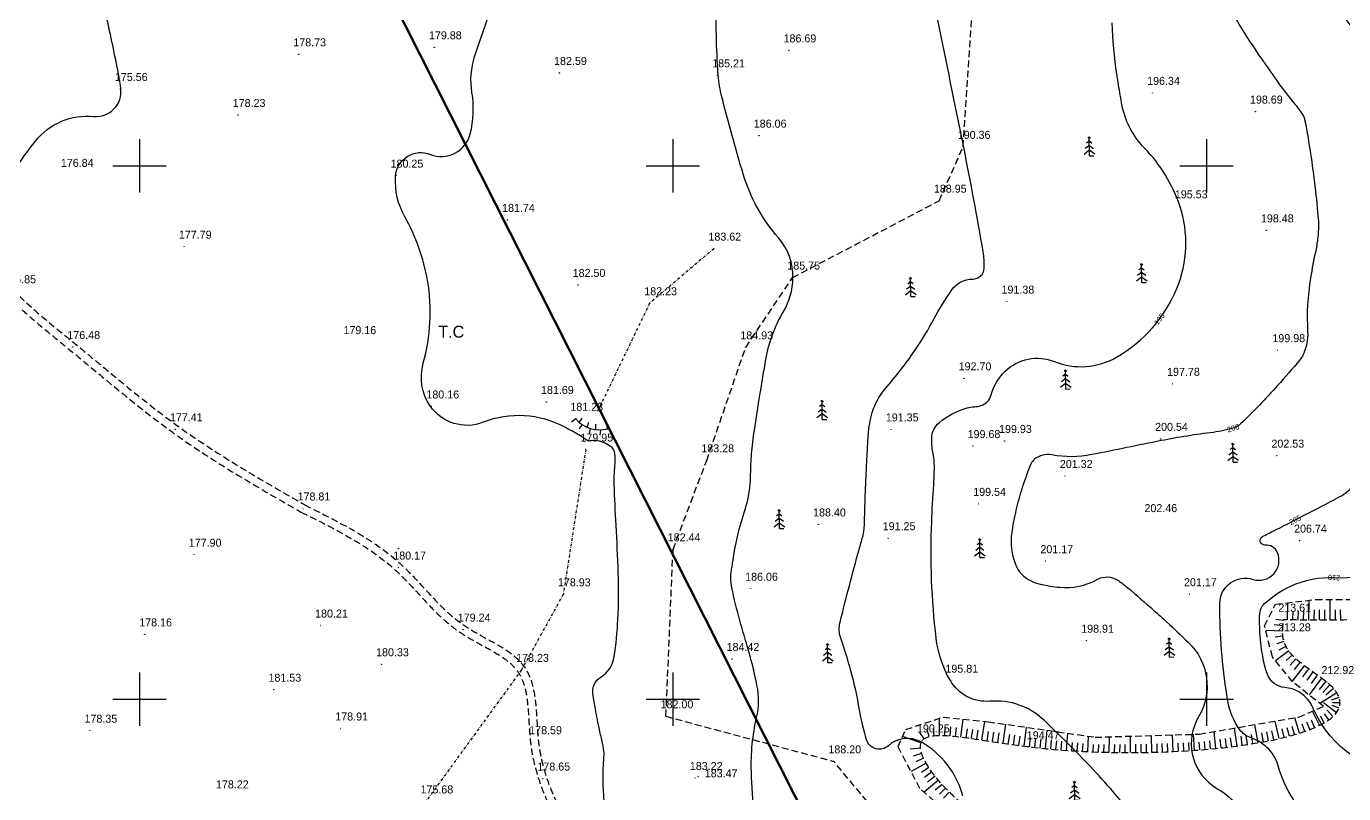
# Model space of a CAD drawing. Extents: x -83928 to -81707, y 15464 to 18601.
# Drawn here: x -83042.4 to -82548.6, y 16564.6 to 16852.4 of the extents above; entities that cross this region are included whole.
import ezdxf
from ezdxf.enums import TextEntityAlignment as Align

# ---------------------------------------------------------------- set-up
doc = ezdxf.new("R2010")
doc.units = 0
doc.header["$MEASUREMENT"] = 0
for name, pattern in [('ACAD_ISO03W100', [30, 12, -18]), ('INTERROMPU', [0.75, 0.5, -0.25]), ('TIRETPTx2', [2, 1, -0.5, 0, -0.5])]:
    doc.linetypes.add(name, pattern=pattern)
doc.layers.add('ACCE', color=4, linetype='INTERROMPU', lineweight=25)
doc.layers.add('Work', color=9, linetype='Continuous', lineweight=50)
for name, color, linetype in [('ALT', 7, 'Continuous'), ('Carroyage 1', 7, 'Continuous'), ('CNiv_1', 1, 'Continuous'), ('CONST', 7, 'Continuous'), ('Cotation CN', 6, 'Continuous'), ('ECOULEMENT', 160, 'ACAD_ISO03W100'), ('LIMITE', 40, 'INTERROMPU'), ('POINTS', 3, 'Continuous'), ('Talus', 5, 'Continuous'), ('USL', 2, 'Continuous')]:
    doc.layers.add(name, color=color, linetype=linetype)

# ---------------------------------------------------------------- blocks, each defined once
blk = doc.blocks.new('CotaCNiv')
at = {"invisible_edges": 15}
blk.add_3dface([(-0.5, -0.5), (0.5, -0.5), (0.5, 0.5), (-0.5, 0.5)], dxfattribs=at)
blk.add_3dface([(-0.5, -0.5), (0.5, -0.5), (0.5, 0.5), (-0.5, 0.5)], dxfattribs=at)
blk.add_attdef('ALTCNIV', text='', height=0.4).set_placement((0, 0), align=Align.MIDDLE)
blk = doc.blocks.new('T10')
at = {"layer": 'USL'}
for p, q in [((0.02, 2.78), (-0.5, 2.4)), ((0.02, 3.53), (-0.26, 3.33)), ((-0.02, 3.53), (0.26, 3.33)), ((-0.02, 2.78), (0.5, 2.4)), ((0, 0), (0, 3.5)), ((-1, 0.34), (-0.02, 1.1)), ((0.02, 1.94), (-0.77, 1.36)), ((-0.02, 1.94), (0.77, 1.36)), ((-0.02, 1.1), (1.01, 0.34)), ((0, 0), (0.83, 0))]:
    blk.add_line(p, q, dxfattribs=at)

msp = doc.modelspace()

# ---------------------------------------------------------------- linework, layer by layer
at = {"linetype": 'ByBlock', "extrusion": (0.000932032, -0.005533, 0.999984)}
for p, q in [((-82836.46, 16705.18, 193.14), (-82838, 16703.9, 193.14)), ((-82833.97, 16702.95, 193.13), (-82835.23, 16701.39, 193.12)), ((-82835.11, 16703.81, 193.14), (-82833.98, 16705.48, 193.14)), ((-82832.2, 16701.99, 193.12), (-82831.55, 16703.89, 193.13)), ((-82831.04, 16701.56, 193.08), (-82831.44, 16699.59, 193.11)), ((-82828.96, 16701.12, 193.11), (-82828.89, 16703.12, 193.13)), ((-82827.21, 16701.05, 193.11), (-82827.37, 16699.04, 193.1)), ((-82824.44, 16701.48, 193.06), (-82824.99, 16703.4, 193.12))]:
    msp.add_line(p, q, dxfattribs=at)
msp.add_arc((-82827.75, 16712.96, 23.51), 11.53, 219.8425, 285.9308, dxfattribs=at)
at = {"linetype": 'ByBlock'}
msp.add_open_spline([(-82842.57, 16834.87, 194.72), (-82842.58, 16834.88, 194.72), (-82842.6, 16834.88, 194.72), (-82842.62, 16834.89, 194.72)], degree=3, dxfattribs=at)
msp.add_open_spline([(-82842.57, 16834.87, 194.72), (-82842.58, 16834.88, 194.72), (-82842.6, 16834.88, 194.72), (-82842.62, 16834.89, 194.72)], degree=3, dxfattribs=at)
at = {"layer": 'ACCE', "linetype": 'INTERROMPU', "ltscale": 5}
for points, knots in [([(-83062.38, 16836.34, 195.43), (-83065.25, 16829.14, 195.35), (-83068.12, 16821.89, 195.28), (-83071.54, 16809.69, 195.14), (-83072.53, 16804.73, 195.08), (-83072.96, 16797.66, 195), (-83072.96, 16795.54, 194.97), (-83072.68, 16791.71, 194.93), (-83072.46, 16790.01, 194.9), (-83071.79, 16786.62, 194.86), (-83071.35, 16784.94, 194.84), (-83069.76, 16779.95, 194.78), (-83068.32, 16776.69, 194.73), (-83063.01, 16766.86, 194.6), (-83058.18, 16760.6, 194.51), (-83051.34, 16753.2, 194.4), (-83049.68, 16751.5, 194.37), (-83046.32, 16748.23, 194.32), (-83044.62, 16746.65, 194.3), (-83039.49, 16742.03, 194.22), (-83036, 16739.12, 194.18), (-83030.36, 16734.49, 194.1), (-83028.2, 16732.74, 194.08), (-83021.75, 16727.46, 193.99), (-83017.46, 16723.87, 193.94), (-83006.93, 16715.14, 193.8), (-83000.67, 16710.01, 193.72), (-82991.37, 16702.9, 193.6), (-82988.47, 16700.76, 193.57), (-82982.59, 16696.59, 193.5), (-82979.61, 16694.57, 193.46), (-82970.6, 16688.63, 193.37), (-82964.48, 16684.86, 193.3), (-82952.06, 16677.47, 193.17), (-82945.76, 16673.85, 193.11), (-82939.47, 16670.24, 193.05)], [0.340268, 0.340268, 0.340268, 0.340268, 22.090575, 22.090575, 37.032625, 37.032625, 43.465616, 43.465616, 48.670202, 48.670202, 53.874789, 53.874789, 64.283962, 64.283962, 86.228506, 86.228506, 93.052523, 93.052523, 99.87654, 99.87654, 113.524575, 113.524575, 121.940084, 121.940084, 138.771101, 138.771101, 162.910485, 162.910485, 173.661716, 173.661716, 184.412946, 184.412946, 205.915408, 205.915408, 227.647852, 227.647852, 227.647852, 227.647852]), ([(-83059.44, 16835.61, 195.41), (-83062.51, 16827.91, 195.33), (-83065.55, 16820.25, 195.25), (-83068.8, 16808.07, 195.11), (-83069.64, 16803.46, 195.06), (-83069.95, 16796.8, 194.98), (-83069.91, 16794.67, 194.95), (-83069.53, 16790.9, 194.91), (-83069.26, 16789.24, 194.89), (-83068.49, 16785.95, 194.84), (-83068, 16784.3, 194.82), (-83066.24, 16779.41, 194.76), (-83064.69, 16776.19, 194.71), (-83059.03, 16766.51, 194.58), (-83053.97, 16760.31, 194.49), (-83043.19, 16749.2, 194.32), (-83037.5, 16744.31, 194.25), (-83029.5, 16737.72, 194.14), (-83027.27, 16735.91, 194.11), (-83022.11, 16731.7, 194.04), (-83019.2, 16729.28, 194.01), (-83013.36, 16724.43, 193.93), (-83010.44, 16721.99, 193.89), (-83001.63, 16714.74, 193.78), (-82995.71, 16709.97, 193.7), (-82986.92, 16703.4, 193.59), (-82984.17, 16701.42, 193.56), (-82978.6, 16697.56, 193.5), (-82975.79, 16695.67, 193.47), (-82967.26, 16690.13, 193.37), (-82961.46, 16686.59, 193.31), (-82949.76, 16679.66, 193.19), (-82943.86, 16676.27, 193.13), (-82937.96, 16672.88, 193.07)], [0, 0, 0, 0, 23.271761, 23.271761, 37.788358, 37.788358, 44.680007, 44.680007, 50.143404, 50.143404, 55.606802, 55.606802, 66.533596, 66.533596, 89.29283, 89.29283, 112.052063, 112.052063, 120.755352, 120.755352, 132.161263, 132.161263, 143.567173, 143.567173, 166.378995, 166.378995, 176.59449, 176.59449, 186.809984, 186.809984, 207.240973, 207.240973, 227.647852, 227.647852, 227.647852, 227.647852]), ([(-82938.05, 16672.88, 193.07), (-82933.14, 16670.44, 193.03), (-82928.22, 16667.99, 192.98), (-82921.04, 16664.06, 192.91), (-82918.68, 16662.71, 192.89), (-82911.78, 16658.47, 192.82), (-82907.39, 16655.38, 192.77), (-82902.29, 16650.93, 192.7), (-82901.26, 16649.98, 192.68), (-82899.25, 16648.03, 192.65), (-82898.28, 16647.03, 192.64), (-82895.39, 16644.01, 192.59), (-82893.52, 16641.94, 192.56), (-82889.43, 16637.52, 192.5), (-82887.2, 16635.16, 192.46), (-82883.69, 16631.91, 192.41), (-82882.52, 16630.9, 192.39), (-82880.3, 16629.13, 192.37), (-82879.26, 16628.36, 192.35), (-82877.2, 16626.96, 192.33), (-82876.18, 16626.32, 192.32), (-82874.08, 16625.08, 192.3), (-82873, 16624.48, 192.29), (-82869.73, 16622.68, 192.26), (-82867.51, 16621.51, 192.23), (-82863.25, 16618.99, 192.19), (-82861.21, 16617.66, 192.17), (-82858.52, 16615.36, 192.13), (-82857.69, 16614.56, 192.12), (-82856.4, 16613.08, 192.1), (-82855.9, 16612.43, 192.09), (-82855, 16611.06, 192.07), (-82854.6, 16610.35, 192.06), (-82853.17, 16607.39, 192.02), (-82852.49, 16604.95, 191.99), (-82851.58, 16599.88, 191.92), (-82851.35, 16597.25, 191.89), (-82850.99, 16591.95, 191.83), (-82850.87, 16589.29, 191.79), (-82850.57, 16585.6, 191.75), (-82850.46, 16584.5, 191.74), (-82850.18, 16582.33, 191.71), (-82850.02, 16581.27, 191.69), (-82849.45, 16578.11, 191.66), (-82848.97, 16576.06, 191.63), (-82847.71, 16571.57, 191.57), (-82846.89, 16569.14, 191.54), (-82845.03, 16564.37, 191.48), (-82843.99, 16562.03, 191.44), (-82840.57, 16555.13, 191.35), (-82837.9, 16550.67, 191.29), (-82827.9, 16536.01, 191.08), (-82819.23, 16526.3, 190.94), (-82809.1, 16515.33, 190.77), (-82807.88, 16514.01, 190.75), (-82806.66, 16512.69, 190.73)], [0, 0, 0, 0, 16.117093, 16.117093, 24.124234, 24.124234, 40.138515, 40.138515, 44.323985, 44.323985, 48.509454, 48.509454, 56.880394, 56.880394, 66.702987, 66.702987, 71.398003, 71.398003, 75.29183, 75.29183, 78.834202, 78.834202, 82.376575, 82.376575, 89.461319, 89.461319, 96.546064, 96.546064, 100.00152, 100.00152, 102.45395, 102.45395, 104.90638, 104.90638, 112.368759, 112.368759, 119.831139, 119.831139, 127.293519, 127.293519, 130.535871, 130.535871, 133.778223, 133.778223, 140.262928, 140.262928, 148.255368, 148.255368, 156.247808, 156.247808, 172.232688, 172.232688, 210.222387, 210.222387, 215.405396, 215.405396, 215.405396, 215.405396]), ([(-82939.39, 16670.2, 193.05), (-82934.45, 16667.74, 193), (-82929.53, 16665.3, 192.96), (-82922.41, 16661.39, 192.89), (-82920.08, 16660.05, 192.86), (-82913.27, 16655.85, 192.79), (-82908.98, 16652.81, 192.74), (-82904.01, 16648.44, 192.67), (-82902.98, 16647.48, 192.66), (-82900.96, 16645.49, 192.63), (-82899.97, 16644.47, 192.61), (-82897.01, 16641.34, 192.57), (-82895.07, 16639.18, 192.53), (-82891.41, 16635.25, 192.47), (-82889.71, 16633.48, 192.45), (-82886.79, 16630.67, 192.4), (-82885.61, 16629.61, 192.39), (-82883.37, 16627.72, 192.36), (-82882.31, 16626.88, 192.35), (-82880.31, 16625.43, 192.32), (-82879.38, 16624.8, 192.31), (-82877.48, 16623.6, 192.29), (-82876.51, 16623.02, 192.28), (-82873.57, 16621.35, 192.25), (-82871.59, 16620.29, 192.23), (-82867.42, 16618, 192.19), (-82865.26, 16616.74, 192.17), (-82861.82, 16614.3, 192.13), (-82860.46, 16613.14, 192.11), (-82858.87, 16611.35, 192.08), (-82858.44, 16610.8, 192.08), (-82857.23, 16609.02, 192.05), (-82856.58, 16607.66, 192.03), (-82855.56, 16604.69, 191.99), (-82855.19, 16603.08, 191.97), (-82854.62, 16599.68, 191.93), (-82854.43, 16597.9, 191.91), (-82854.04, 16592.93, 191.85), (-82853.91, 16589.66, 191.81), (-82853.54, 16585.17, 191.75), (-82853.41, 16583.92, 191.74), (-82853.09, 16581.45, 191.71), (-82852.89, 16580.24, 191.69), (-82852.21, 16576.65, 191.65), (-82851.63, 16574.33, 191.62), (-82850.19, 16569.51, 191.55), (-82849.31, 16567.01, 191.52), (-82847.32, 16562.11, 191.46), (-82846.21, 16559.72, 191.42), (-82842.61, 16552.65, 191.33), (-82839.83, 16548.12, 191.26), (-82829.41, 16533.08, 191.05), (-82820.46, 16523.2, 190.9), (-82810.57, 16512.5, 190.74), (-82809.71, 16511.58, 190.73), (-82808.86, 16510.65, 190.72)], [0, 0, 0, 0, 16.205558, 16.205558, 24.298417, 24.298417, 40.484136, 40.484136, 44.869378, 44.869378, 49.254621, 49.254621, 58.025107, 58.025107, 65.280998, 65.280998, 69.900929, 69.900929, 73.748375, 73.748375, 76.898647, 76.898647, 80.048919, 80.048919, 86.349463, 86.349463, 93.787576, 93.787576, 99.757638, 99.757638, 102.250562, 102.250562, 107.577247, 107.577247, 112.903933, 112.903933, 118.230618, 118.230618, 127.327261, 127.327261, 130.866294, 130.866294, 134.405327, 134.405327, 141.483392, 141.483392, 149.451008, 149.451008, 157.418623, 157.418623, 173.353854, 173.353854, 211.783546, 211.783546, 215.405396, 215.405396, 215.405396, 215.405396])]:
    msp.add_open_spline(points, degree=3, knots=knots, dxfattribs=at)
at = {"layer": 'Carroyage 1'}
for p, q in [((-83000, 16810), (-83000, 16790)), ((-82800, 16810), (-82800, 16790)), ((-82600, 16810), (-82600, 16790)), ((-83010, 16800), (-82990, 16800)), ((-82810, 16800), (-82790, 16800)), ((-82610, 16800), (-82590, 16800)), ((-83000, 16610), (-83000, 16590)), ((-82800, 16610), (-82800, 16590)), ((-82600, 16610), (-82600, 16590)), ((-83010, 16600), (-82990, 16600)), ((-82810, 16600), (-82790, 16600)), ((-82610, 16600), (-82590, 16600))]:
    msp.add_line(p, q, dxfattribs=at)
at = {"layer": 'CNiv_1'}
for points, elevation in [([(-83046.39, 16799.04, -0.025749), (-83039, 16809.33, -0.253491), (-83017.09, 16818.59, 0.481326), (-83007, 16829, 0.017996), (-83008.33, 16837.11, 0.006674), (-83013, 16858.75, 0.01285), (-83015.9, 16870.02, -0.029356), (-83017, 16875, -0.604253), (-83008.74, 16881.19, 0.209606), (-82986, 16880.5, 0.018075), (-82966.8, 16889.05, 0.073289), (-82962.5, 16892, 0.035651), (-82958.76, 16896, 0.024216), (-82954, 16902.5, 0.042377), (-82949.94, 16909.95, 0.020833), (-82943.67, 16926, 0.078625), (-82939.11, 16951.94, 0.154701), (-82943, 16965, 0.037939), (-82949.04, 16972.58, -0.030828), (-82956.6, 16981.8, -0.011546), (-82962.66, 16990.62, -0.037619), (-82964.25, 16993.5, -0.210246), (-82964.32, 16998.57, -0.005736), (-82963.7, 17000)], 175), ([(-82528.26, 16830.3, -0.020358), (-82552.73, 16862, -0.000999), (-82567.3, 16882.65, -0.003877), (-82571, 16888, -0.027495), (-82584.39, 16910.23, -0.010712), (-82614.29, 16969.71, -0.0072), (-82621.05, 16984.48, -0.086784), (-82621.38, 16985.79, -0.028074), (-82621.42, 16988.57, -0.001429), (-82620.89, 17000)], 205), ([(-82824.6, 16553.9, -0.043449), (-82826.2, 16570, -0.026654), (-82825.86, 16578.32, 0.069898), (-82826, 16581.5, 0.009307), (-82826.42, 16583.52, -0.003759), (-82827.5, 16588.5, -0.005914), (-82829.04, 16596.3, -0.00814), (-82830, 16602, -0.300964), (-82827.06, 16608.35, 0.220898), (-82822, 16616, 0.025406), (-82820.63, 16629.87, 0.020075), (-82820.5, 16647.5, 0.00671), (-82821.32, 16665.23, -0.007707), (-82822, 16680.67, -0.031969), (-82821.76, 16687.49, 0.048536), (-82821.75, 16692, 0.221565), (-82823.48, 16694.95, 0.124621), (-82829, 16697, 0.085484), (-82831.04, 16696.87, -0.184964), (-82832, 16697, -0.038011), (-82833.24, 16697.8, 0.026379), (-82835, 16699, 0.01136), (-82835.41, 16699.23, 0.000915), (-82840.5, 16702, 0.220754), (-82871.17, 16703.88, -0.349703), (-82891, 16710, -0.221758), (-82893.61, 16725.99, 0.111635), (-82892, 16757, 0.085617), (-82900.51, 16780.96, -0.142844), (-82904, 16796, -0.512346), (-82890.91, 16804.36, 0.453935), (-82876, 16812, 0.101852), (-82875.34, 16827.6, -0.118737), (-82874.33, 16841, -0.016596), (-82866.05, 16864.07, 0.021035)], 180), ([(-82766.72, 16539.97, -0.043151), (-82770.6, 16573, -0.064329), (-82768.62, 16593.16, 0.108575), (-82768.5, 16605.25, 0.004164), (-82769.92, 16611.78, 0.010841), (-82770.55, 16614.27, 0.006109), (-82772.19, 16620.03, -0.004411), (-82774.5, 16628, -0.01321), (-82777.6, 16640.32, -0.037507), (-82778.25, 16644.75, -0.049748), (-82778.17, 16647.45, -0.013864), (-82776.67, 16657, -0.034716), (-82773.19, 16670.41, 0.052317), (-82771.2, 16679.4, 0.024209), (-82770.87, 16684.42, -0.016044), (-82770.5, 16692, -0.017103), (-82769.47, 16700.87, -0.005648), (-82765.14, 16727.57, -0.090359), (-82758.68, 16745.14, 0.127444), (-82755, 16758, 0.1878), (-82760.4, 16772.99, -0.106547), (-82773.67, 16797, -0.011347), (-82781.67, 16825.96, -0.041879), (-82783, 16834, -0.030743), (-82783.55, 16864.01, 0.025075)], 185), ([(-82691.37, 16563.78, 0.203458), (-82707, 16584, 0.323079), (-82719.22, 16582.6, -0.550583), (-82727.43, 16584.86, -0.03258), (-82730.07, 16596.08, 0.02519), (-82733.27, 16610.64, 0.018012), (-82737.11, 16622.92, -0.077079), (-82737.67, 16625.89, -0.068285), (-82737.35, 16628.93, -0.007384), (-82730.2, 16656.2, -0.004687), (-82728.83, 16660.96, 0.03191), (-82728.67, 16661.67, 0.034808), (-82728.2, 16666.7, -0.007879), (-82727.33, 16689, -0.000235), (-82726.83, 16698.09, -0.001517), (-82726.75, 16699.5, -0.021981), (-82726.54, 16701.49, -0.011041), (-82725.86, 16705.43, -0.032038), (-82725.28, 16707.6, -0.023218), (-82724.17, 16710.5, -0.075928), (-82720.3, 16716.59, 0.03025), (-82709.29, 16730.86, 0.026244), (-82702.08, 16742.76, -0.028974), (-82695.5, 16753.5, -0.247709), (-82687.64, 16757.57, 0.404748), (-82683.33, 16761.67, 0.05208), (-82683.72, 16767.8, 0.008003), (-82691, 16807, 0.000554), (-82700.82, 16855.27, 0.005892)], 190), ([(-82589.01, 16855.18, 0.018315), (-82578.86, 16839.43, 0.000859), (-82576.62, 16836.24, 0.000645), (-82573.64, 16832, 0.021094), (-82566.7, 16823.02, -0.045154), (-82563.67, 16818.67, -0.081889), (-82563.19, 16817.39, -0.009758), (-82561.25, 16806.25, -0.015635), (-82558.19, 16781.29, -0.049019), (-82558.25, 16773.25, -0.026987), (-82559.04, 16768.32, 0.012823), (-82561, 16758, 0.054417), (-82562.08, 16737.78, -0.127638), (-82563.8, 16729.2, -0.059696), (-82565.02, 16727.3, -0.010575), (-82573.33, 16717.67, -0.016202), (-82587.19, 16703.24, -0.117087), (-82589.6, 16701.8, -0.046762), (-82597.41, 16700.11, 0.018788), (-82617, 16697, 0.002114), (-82629.83, 16694.41, -0.002058), (-82643, 16691.75, -0.094013), (-82657.93, 16691.63, 0.215084), (-82664.5, 16690, 0.127775), (-82665.79, 16688.31, 0.024426), (-82669.5, 16678, 0.018758), (-82671.65, 16669.91, 0.020841), (-82673, 16662.5, 0.128099), (-82671.62, 16650.63, 0.187445), (-82666, 16644.5, 0.05888), (-82662.32, 16643.19, 0.030891), (-82655, 16642, 0.154223), (-82641.03, 16644.92, -0.289999), (-82633, 16644.5, -0.020074), (-82629.5, 16641.8, -0.006837), (-82619.67, 16633.33, -0.00581), (-82614.93, 16629.04, -0.003328), (-82606.8, 16621.4, -0.349911), (-82602.96, 16593.42, 0.385508), (-82597.76, 16567.71, 0.027712), (-82595.53, 16566.24, -0.027147), (-82593.25, 16564.75, -0.21654), (-82584.77, 16549.63, 0.179787)], 200), ([(-82622.71, 16550.64, 0.007047), (-82636, 16566.5, 0.014744), (-82644.64, 16575.95, 0.008298), (-82660.75, 16592, 0.215787), (-82681.16, 16599.27, -0.289372), (-82696, 16607, -0.10285), (-82701.32, 16622.95, -0.039336), (-82703, 16666.5, -0.006663), (-82702.26, 16680.39, 0.014015), (-82702, 16687, 0.05377), (-82702.56, 16692.8, -0.060176), (-82703, 16698, -0.210615), (-82700.25, 16703.68, -0.107991), (-82689.71, 16709.29, -0.058117), (-82686.98, 16709.72, 0.066011), (-82684.57, 16710.14, 0.255689), (-82680.68, 16714.2, -0.134634), (-82675.5, 16723, -0.296438), (-82657.03, 16726.65, 0.230698), (-82633.67, 16728.33, 0.163859), (-82611.11, 16754.03, 0.18184), (-82610, 16785, 0.112055), (-82623.22, 16806.71, -0.151317), (-82631.83, 16823.67, -0.001596), (-82633.13, 16831.41, -0.004133), (-82633.6, 16834.4, -0.028923), (-82635.31, 16853.64, 0.046441)], 195), ([(-82567.25, 16562.25, -0.072757), (-82573.23, 16575.37, 0.137494), (-82577.31, 16581.94, 0.101608), (-82583.55, 16585.67, -0.152804), (-82587.47, 16588.59, -0.115745), (-82592, 16599.39, -0.039344), (-82595, 16633.33, -0.002354), (-82595.01, 16634.8, -0.00286), (-82595, 16636, -0.50412), (-82582.57, 16644.98, 0.639742), (-82573.4, 16655, 0.324228), (-82578.08, 16657.85, -0.815522), (-82579, 16661, -0.005522), (-82574.49, 16663.32, 0.003443), (-82567.25, 16667, 0.000869), (-82553.55, 16674.12, 0.00334), (-82550, 16676, 0.107703), (-82544.21, 16680.97, 0.044437)], 205), ([(-82484.99, 16595.62, -0.618435), (-82558.5, 16593.5, -0.01816), (-82560.54, 16597.65, 0.049705), (-82561.38, 16599.12, 0.21952), (-82570.6, 16604.42, -0.291309), (-82577.18, 16609.47, -0.04547), (-82578.93, 16616.12, -0.030658), (-82580, 16626.25, -0.01103), (-82580.09, 16630.22, -0.021628), (-82580, 16632.25, -0.193059), (-82578.03, 16636.15, -0.07121), (-82568.43, 16642.43, -0.122956), (-82552.02, 16645.62, 0.109529), (-82533.57, 16648.71, 0.024202)], 210)]:
    msp.add_lwpolyline(points, format="xyb", dxfattribs=dict(at, elevation=elevation))
at = {"layer": 'ECOULEMENT', "linetype": 'TIRETPTx2', "extrusion": (0.000932032, -0.005533, 0.999984)}
for p, q in [((-82784.69, 16768.98, 193.75), (-82808.75, 16748.51, 193.58)), ((-82784.69, 16768.98, 193.75), (-82808.75, 16748.51, 193.58)), ((-82808.75, 16748.51, 193.58), (-82828.48, 16707.5, 7.36)), ((-82832.68, 16693.64, 192.99), (-82841.11, 16639.36, 192.7)), ((-82841.11, 16639.36, 192.7), (-82856.78, 16611.03, 192.56)), ((-82856.78, 16611.03, 192.56), (-82892.64, 16561.68, 192.32))]:
    msp.add_line(p, q, dxfattribs=at)
at = {"layer": 'LIMITE', "linetype": 'INTERROMPU', "ltscale": 5, "extrusion": (0.000932032, -0.005533, 0.999984)}
for p, q in [((-82691.24, 16807.17, 192.77), (-82687.4, 16864.58, 193.09)), ((-82700.18, 16786.98, 192.67), (-82691.24, 16807.17, 192.77)), ((-82755.14, 16758.15, 192.56), (-82700.18, 16786.98, 192.67)), ((-82772.73, 16731.97, 192.43), (-82755.14, 16758.15, 192.56)), ((-82787.35, 16689.6, 192.21), (-82772.73, 16731.97, 192.43)), ((-82799.97, 16656.24, 192.04), (-82787.35, 16689.6, 192.21)), ((-82802.62, 16593.63, 191.7), (-82799.97, 16656.24, 192.04)), ((-82574.13, 16635.68, 187.53), (-82558.99, 16637.43, 187.53)), ((-82558.99, 16637.43, 187.53), (-82527.55, 16637.43, 187.5)), ((-82578.21, 16627.54, 187.49), (-82574.13, 16635.68, 187.53)), ((-82575.3, 16615.91, 187.42), (-82578.21, 16627.54, 187.49)), ((-82567.73, 16606.61, 187.36), (-82575.3, 16615.91, 187.42)), ((-82556.08, 16597.31, 187.3), (-82567.73, 16606.61, 187.36)), ((-82565.41, 16593.35, 187.29), (-82556.08, 16597.31, 187.3)), ((-82802.62, 16593.63, 191.7), (-82739.73, 16576.74, 188.41)), ((-82712.72, 16588.69, 187.4), (-82698.74, 16593.34, 187.41)), ((-82698.74, 16593.34, 187.41), (-82681.86, 16591.6, 187.39)), ((-82602.67, 16586.95, 187.29), (-82565.41, 16593.35, 187.29)), ((-82715.63, 16582.29, 187.37), (-82712.72, 16588.69, 187.4)), ((-82681.86, 16591.6, 187.39), (-82641.68, 16585.79, 187.32)), ((-82641.68, 16585.79, 187.32), (-82602.67, 16586.95, 187.29)), ((-82707.48, 16566.59, 187.27), (-82715.63, 16582.29, 187.37)), ((-82616.84, 16429.16, 187.48), (-82739.73, 16576.74, 188.41)), ((-82682.44, 16544.5, 187.13), (-82707.48, 16566.59, 187.27))]:
    msp.add_line(p, q, dxfattribs=at)
at = {"layer": 'LIMITE', "linetype": 'INTERROMPU', "ltscale": 5, "extrusion": (0.000932032, -0.005533, 0.999984), "elevation": 22.71}
msp.add_lwpolyline([(-82802.76, 16594.01), (-82800.11, 16656.62), (-82787.5, 16689.98), (-82772.87, 16732.35), (-82755.28, 16758.53), (-82700.33, 16787.37), (-82691.39, 16807.55), (-82687.54, 16864.96)], dxfattribs=at)
at = {"layer": 'LIMITE', "linetype": 'INTERROMPU', "ltscale": 5}
msp.add_open_spline([(-82525.52, 17000, 195.73), (-82523.16, 16991.33, 195.63), (-82510.93, 16967.57, 195.32), (-82522.44, 16900, 193.89), (-82447.39, 16851.72, 199.05), (-82443.13, 16774.38, 192.28), (-82477.17, 16742.59, 192.66), (-82496.45, 16699.79, 191.94), (-82499.09, 16628.25, 191.19), (-82546.86, 16629.31, 191.29), (-82571.05, 16629.84, 191.34)], degree=3, knots=[426.019325, 426.019325, 426.019325, 426.019325, 453.644254, 496.652813, 621.95746, 672.489024, 701.694099, 755.865166, 816.146168, 877.992146, 877.992146, 877.992146, 877.992146], dxfattribs=at)
msp.add_open_spline([(-82525.52, 17000, 195.73), (-82523.16, 16991.33, 195.63), (-82510.93, 16967.57, 195.32), (-82522.44, 16900, 193.89), (-82447.39, 16851.72, 199.05), (-82443.13, 16774.38, 192.28), (-82477.17, 16742.59, 192.66), (-82496.45, 16699.79, 191.94), (-82499.09, 16628.25, 191.19), (-82546.86, 16629.31, 191.29), (-82571.05, 16629.84, 191.34)], degree=3, knots=[426.019325, 426.019325, 426.019325, 426.019325, 453.644254, 496.652813, 621.95746, 672.489024, 701.694099, 755.865166, 816.146168, 877.992146, 877.992146, 877.992146, 877.992146], dxfattribs=at)
msp.add_spline([(-82589.91, 16450.62, 189.03), (-82582.37, 16505.99, 189.33), (-82605.7, 16551.18, 189.6), (-82649.93, 16541.04, 189.59), (-82706.52, 16584.57, 189.88), (-82665.36, 16582.04, 191.13), (-82554.88, 16606.44, 191.07), (-82571.19, 16622.5, 191.32), (-82571.05, 16629.84, 191.34)], degree=3, dxfattribs=at)
at = {"layer": 'POINTS', "extrusion": (0.002059, -0.012217, 0.999923)}
for centre in [(-82889.68, 16843.51, -182.42), (-82940.53, 16840.89, -182.42), (-82756.76, 16842.35, -182.42), (-82842.79, 16833.91, -182.42), (-82783.51, 16833, -182.42), (-83007.42, 16827.89, -182.42), (-82620.46, 16826.43, -182.42), (-82581.92, 16819.42, -182.42), (-82963.25, 16818.15, -182.42), (-82767.93, 16810.4, -182.42), (-82691.47, 16806.2, -182.42), (-83027.68, 16795.69, -182.42), (-82904.07, 16795.39, -182.42), (-82700.41, 16786.01, -182.42), (-82610.07, 16783.89, -182.42), (-82862.27, 16778.81, -182.42), (-82577.8, 16774.87, -182.42), (-82983.44, 16768.76, -182.42), (-82784.92, 16768.02, -182.42), (-82835.82, 16754.42, -182.42), (-82755.36, 16757.17, -182.42), (-82808.97, 16747.54, -182.42), (-82675.05, 16748.16, -182.42), (-83025.25, 16731.11, -182.42), (-82921.73, 16732.95, -182.42), (-82772.95, 16731, -182.42), (-82573.5, 16729.95, -182.42), (-82691.12, 16719.39, -182.42), (-82612.98, 16717.32, -182.42), (-82847.68, 16710.52, -182.42), (-82890.65, 16708.83, -182.42), (-82986.79, 16700.29, -182.42), (-82836.68, 16704.21, -182.42), (-82831.26, 16700.59, -182.42), (-82824.66, 16700.51, -182.42), (-82718.42, 16700.23, -182.42), (-82675.96, 16695.89, -182.42), (-82617.47, 16696.68, -182.42), (-82832.9, 16692.67, -182.42), (-82687.76, 16693.97, -182.42), (-82573.86, 16690.39, -182.42), (-82787.57, 16688.63, -182.42), (-82653.18, 16682.77, -182.42), (-82938.95, 16670.57, -182.42), (-82685.65, 16672.31, -182.42), (-82621.46, 16666.2, -182.42), (-82745.69, 16664.6, -182.42), (-82903.19, 16655.48, -182.42), (-82903.12, 16655.56, -182.42), (-82903.11, 16655.57, -182.42), (-82719.58, 16659.43, -182.42), (-82565.37, 16658.5, -182.42), (-82979.71, 16653.24, -182.42), (-82800.19, 16655.26, -182.42), (-82660.46, 16650.81, -182.42), (-82903.07, 16648.42, -182.42), (-82841.33, 16638.38, -182.42), (-82771.15, 16640.47, -182.42), (-82606.64, 16638.43, -182.42), (-82932.36, 16626.68, -182.42), (-82571.27, 16628.86, -182.42), (-82998.29, 16623.35, -182.42), (-82878.89, 16625.16, -182.42), (-82645.17, 16620.98, -182.42), (-82571.41, 16621.52, -182.42), (-82909.5, 16612.16, -182.42), (-82778.1, 16614.13, -182.42), (-82857, 16610.05, -182.42), (-82949.85, 16602.6, -182.42), (-82949.84, 16602.61, -182.42), (-82696.08, 16606, -182.42), (-82555.1, 16605.46, -182.42), (-82802.84, 16592.65, -182.42), (-83018.8, 16587.25, -182.42), (-82924.8, 16588.07, -182.42), (-82852.11, 16582.94, -182.42), (-82706.74, 16583.58, -182.42), (-82665.58, 16581.06, -182.42), (-82739.94, 16575.74, -182.42), (-82849.04, 16569.3, -182.42), (-82791.88, 16569.49, -182.42), (-82790.75, 16570.02, -182.42)]:
    msp.add_circle(centre, 0.05, dxfattribs=at)
at = {"layer": 'Talus', "linetype": 'ByBlock', "extrusion": (0.000932032, -0.005533, 0.999984)}
for p, q in [((-82561.59, 16629.66, 191.33), (-82561.49, 16637.14, 187.53)), ((-82553.59, 16629.64, 191.31), (-82553.67, 16637.43, 187.52)), ((-82569.59, 16629.81, 191.34), (-82569.45, 16636.22, 187.53)), ((-82567.59, 16629.77, 191.34), (-82567.52, 16633.11, 189.43)), ((-82565.59, 16629.73, 191.33), (-82565.52, 16633.21, 189.43)), ((-82563.59, 16629.69, 191.33), (-82563.53, 16633.3, 189.43)), ((-82559.59, 16629.64, 191.32), (-82559.56, 16633.5, 189.42)), ((-82557.59, 16629.63, 191.32), (-82557.58, 16633.53, 189.42)), ((-82555.59, 16629.63, 191.31), (-82555.6, 16633.53, 189.42)), ((-82551.59, 16629.67, 191.31), (-82551.66, 16633.55, 189.41)), ((-82549.59, 16629.71, 191.3), (-82549.7, 16633.57, 189.41)), ((-82571.31, 16627.61, 191.34), (-82574.58, 16627.94, 189.42)), ((-82571.08, 16629.59, 191.34), (-82573.94, 16629.97, 189.42)), ((-82571.44, 16625.61, 191.33), (-82577.77, 16625.79, 187.48)), ((-82571.37, 16623.62, 191.32), (-82574.22, 16623.31, 189.39)), ((-82569.13, 16618.13, 191.28), (-82574.14, 16614.49, 187.41)), ((-82570.96, 16621.66, 191.31), (-82573.64, 16620.83, 189.38)), ((-82570.19, 16619.82, 191.29), (-82572.88, 16618.41, 189.36)), ((-82567.86, 16616.58, 191.25), (-82570.16, 16614.5, 189.33)), ((-82566.45, 16615.16, 191.23), (-82568.66, 16612.81, 189.31)), ((-82563.38, 16612.6, 191.19), (-82567.85, 16606.76, 187.37)), ((-82564.95, 16613.84, 191.21), (-82567.14, 16611.21, 189.29)), ((-82561.77, 16611.41, 191.16), (-82563.96, 16608.38, 189.26)), ((-82560.14, 16610.26, 191.14), (-82562.32, 16607.15, 189.24)), ((-82556.87, 16607.96, 191.1), (-82561.48, 16601.62, 187.33)), ((-82558.5, 16609.11, 191.12), (-82560.72, 16605.95, 189.23)), ((-82555.27, 16606.75, 191.08), (-82557.72, 16603.66, 189.2)), ((-82551.14, 16602.44, 191.03), (-82557.25, 16598.58, 190.34)), ((-82553.75, 16605.46, 191.06), (-82556.41, 16602.58, 189.19)), ((-82552.35, 16604.03, 191.04), (-82555.25, 16601.5, 189.18)), ((-82551.27, 16594.99, 191.04), (-82556.16, 16598.64, 190.41)), ((-82550.27, 16600.65, 191.02), (-82553.21, 16599.65, 190.72)), ((-82550.3, 16596.73, 191.02), (-82552.91, 16597.72, 190.74)), ((-82549.93, 16598.69, 191.02), (-82552.72, 16598.7, 190.74)), ((-82700.05, 16586.45, 190.23), (-82700.1, 16592.89, 187.41)), ((-82692.08, 16585.86, 190.52), (-82691.26, 16592.57, 187.4)), ((-82565.07, 16587.33, 191.18), (-82566.89, 16593.1, 187.29)), ((-82557.63, 16590.25, 191.11), (-82560.25, 16595.54, 187.3)), ((-82555.86, 16591.19, 191.09), (-82557.31, 16593.68, 189.2)), ((-82554.18, 16592.27, 191.07), (-82555.77, 16594.52, 189.19)), ((-82552.62, 16593.52, 191.05), (-82554.94, 16596.05, 190.7)), ((-82705.83, 16585.22, 189.94), (-82707.48, 16587.55, 188.67)), ((-82704.01, 16586.02, 190.05), (-82704.69, 16588.58, 188.73)), ((-82702.04, 16586.36, 190.14), (-82702.32, 16589.21, 188.78)), ((-82698.05, 16586.41, 190.31), (-82697.9, 16589.83, 188.86)), ((-82696.06, 16586.28, 190.38), (-82695.78, 16589.65, 188.9)), ((-82694.07, 16586.09, 190.45), (-82693.71, 16589.44, 188.93)), ((-82690.1, 16585.6, 190.58), (-82689.64, 16588.98, 188.99)), ((-82688.12, 16585.33, 190.63), (-82687.63, 16588.74, 189.01)), ((-82686.14, 16585.04, 190.69), (-82685.63, 16588.49, 189.04)), ((-82684.16, 16584.74, 190.74), (-82683.1, 16591.73, 187.39)), ((-82682.19, 16584.43, 190.79), (-82681.65, 16587.96, 189.09)), ((-82680.21, 16584.13, 190.84), (-82679.67, 16587.67, 189.11)), ((-82678.24, 16583.82, 190.88), (-82677.7, 16587.37, 189.13)), ((-82676.26, 16583.52, 190.93), (-82675.2, 16590.64, 187.38)), ((-82668.34, 16582.41, 191.08), (-82667.43, 16589.51, 187.36)), ((-82660.39, 16581.5, 191.2), (-82659.72, 16588.4, 187.35)), ((-82596.49, 16581.57, 191.39), (-82597.12, 16587.91, 187.29)), ((-82588.54, 16582.49, 191.35), (-82589.44, 16589.23, 187.29)), ((-82580.63, 16583.69, 191.31), (-82581.82, 16590.53, 187.29)), ((-82578.67, 16584.04, 191.29), (-82579.3, 16587.45, 189.29)), ((-82576.7, 16584.42, 191.28), (-82577.37, 16587.8, 189.28)), ((-82574.74, 16584.82, 191.27), (-82575.45, 16588.16, 189.28)), ((-82572.79, 16585.25, 191.25), (-82574.29, 16591.83, 187.29)), ((-82570.84, 16585.72, 191.23), (-82571.64, 16588.93, 189.26)), ((-82568.91, 16586.21, 191.22), (-82569.74, 16589.34, 189.25)), ((-82566.98, 16586.75, 191.2), (-82567.85, 16589.77, 189.25)), ((-82563.17, 16587.96, 191.17), (-82564.13, 16590.72, 189.23)), ((-82561.29, 16588.65, 191.15), (-82562.36, 16591.42, 189.22)), ((-82559.44, 16589.41, 191.13), (-82560.63, 16592.14, 189.21)), ((-82707.02, 16583.66, 189.82), (-82713.91, 16586.06, 187.39)), ((-82674.28, 16583.23, 190.97), (-82673.76, 16586.79, 189.17)), ((-82672.3, 16582.94, 191.01), (-82671.8, 16586.51, 189.19)), ((-82670.32, 16582.67, 191.04), (-82669.84, 16586.23, 189.2)), ((-82666.35, 16582.16, 191.11), (-82665.93, 16585.7, 189.23)), ((-82664.37, 16581.93, 191.14), (-82663.97, 16585.44, 189.25)), ((-82662.38, 16581.71, 191.17), (-82662.02, 16585.19, 189.26)), ((-82658.4, 16581.32, 191.22), (-82658.09, 16584.72, 189.28)), ((-82656.41, 16581.14, 191.24), (-82656.13, 16584.49, 189.29)), ((-82654.41, 16580.98, 191.27), (-82654.16, 16584.27, 189.3)), ((-82652.42, 16580.84, 191.29), (-82651.97, 16587.28, 187.34)), ((-82650.42, 16580.7, 191.3), (-82650.23, 16583.85, 189.32)), ((-82648.43, 16580.58, 191.32), (-82648.25, 16583.65, 189.33)), ((-82646.43, 16580.47, 191.34), (-82646.28, 16583.45, 189.33)), ((-82644.43, 16580.38, 191.35), (-82644.18, 16586.15, 187.32)), ((-82642.44, 16580.29, 191.36), (-82642.33, 16583.08, 189.34)), ((-82640.44, 16580.22, 191.38), (-82640.35, 16583.03, 189.35)), ((-82638.44, 16580.16, 191.39), (-82638.36, 16583.03, 189.35)), ((-82636.44, 16580.11, 191.4), (-82636.32, 16585.95, 187.31)), ((-82634.44, 16580.07, 191.4), (-82634.39, 16583.04, 189.36)), ((-82632.44, 16580.05, 191.41), (-82632.41, 16583.06, 189.36)), ((-82630.44, 16580.03, 191.42), (-82630.43, 16583.08, 189.36)), ((-82628.44, 16580.03, 191.42), (-82628.45, 16586.18, 187.31)), ((-82626.44, 16580.04, 191.43), (-82626.46, 16583.14, 189.37)), ((-82624.44, 16580.06, 191.43), (-82624.48, 16583.18, 189.37)), ((-82622.44, 16580.09, 191.43), (-82622.5, 16583.22, 189.37)), ((-82620.44, 16580.13, 191.44), (-82620.59, 16586.42, 187.3)), ((-82618.44, 16580.18, 191.44), (-82618.53, 16583.33, 189.37)), ((-82616.44, 16580.25, 191.44), (-82616.55, 16583.39, 189.37)), ((-82614.44, 16580.32, 191.44), (-82614.57, 16583.46, 189.37)), ((-82612.44, 16580.41, 191.43), (-82612.74, 16586.65, 187.3)), ((-82610.45, 16580.51, 191.43), (-82610.61, 16583.61, 189.36)), ((-82608.45, 16580.62, 191.43), (-82608.63, 16583.7, 189.36)), ((-82606.45, 16580.75, 191.42), (-82606.65, 16583.79, 189.36)), ((-82604.46, 16580.89, 191.42), (-82604.89, 16586.89, 187.29)), ((-82602.46, 16581.04, 191.41), (-82602.7, 16583.99, 189.35)), ((-82600.47, 16581.2, 191.41), (-82600.73, 16584.22, 189.35)), ((-82598.48, 16581.38, 191.4), (-82598.77, 16584.48, 189.34)), ((-82594.5, 16581.78, 191.38), (-82594.85, 16585.01, 189.34)), ((-82592.51, 16582, 191.37), (-82592.89, 16585.28, 189.33)), ((-82590.53, 16582.23, 191.37), (-82590.94, 16585.57, 189.33)), ((-82586.56, 16582.76, 191.34), (-82587.04, 16586.16, 189.32)), ((-82584.58, 16583.05, 191.33), (-82585.1, 16586.47, 189.31)), ((-82582.61, 16583.36, 191.32), (-82583.16, 16586.78, 189.3)), ((-82707.21, 16581.69, 189.73), (-82711.07, 16581.32, 188.55)), ((-82706.78, 16579.74, 189.68), (-82710, 16578.7, 188.51)), ((-82706.04, 16577.88, 189.63), (-82708.98, 16576.51, 188.48)), ((-82705.11, 16576.11, 189.6), (-82710.75, 16572.89, 187.31)), ((-82704.06, 16574.41, 189.57), (-82706.85, 16572.58, 188.44)), ((-82702.93, 16572.76, 189.55), (-82705.74, 16570.72, 188.42)), ((-82700.45, 16569.62, 189.52), (-82705.8, 16565.12, 187.26)), ((-82701.72, 16571.17, 189.54), (-82704.61, 16568.9, 188.41)), ((-82699.14, 16568.11, 189.51), (-82701.64, 16565.88, 188.38)), ((-82697.79, 16566.64, 189.5), (-82700.14, 16564.42, 188.37)), ((-82696.4, 16565.2, 189.5), (-82698.64, 16562.99, 188.37))]:
    msp.add_line(p, q, dxfattribs=at)
at = {"layer": 'Work'}
msp.add_line((-83102.77, 17253.34, 180), (-82379.76, 15822.73, 181.07), dxfattribs=at)

# ---------------------------------------------------------------- block references
at = {"extrusion": (0.000932032, -0.005533, 0.999984), "xscale": 2.000000000010331, "yscale": 1.999999999992818, "zscale": 2.000000000000016, "rotation": 0.6767476860794991}
for p in [(-82643.84, 16803.17, -162.28), (-82624.22, 16755.62, -162.28), (-82710.81, 16750.43, -162.28), (-82652.73, 16715.72, -162.28), (-82743.99, 16704.32, -162.28), (-82589.99, 16688.27, -162.28), (-82760.06, 16663.39, -162.28), (-82684.88, 16652.51, -162.28), (-82613.84, 16615.21, -162.28), (-82741.91, 16613.13, -162.28), (-82649.37, 16561.48, -162.28)]:
    msp.add_blockref('T10', p, dxfattribs=at)
at = {"layer": 'Cotation CN'}
ref = msp.add_blockref('CotaCNiv', (-82617.63, 16742.61, 10195), dxfattribs=dict(at, xscale=5.666666666660008, yscale=3, rotation=53.2353987054491))
ref.add_attrib('ALTCNIV', '195', dxfattribs={"height": 2, "rotation": 53.2354}).set_placement((-82617.63, 16742.61, 195), align=Align.MIDDLE_CENTER)
ref = msp.add_blockref('CotaCNiv', (-82589.99, 16701.68, 10200), dxfattribs=dict(at, xscale=5.666666666661633, yscale=3, rotation=17.02706789188521))
ref.add_attrib('ALTCNIV', '200', dxfattribs={"height": 2, "rotation": 17.0271}).set_placement((-82589.99, 16701.68, 200), align=Align.MIDDLE_CENTER)
ref = msp.add_blockref('CotaCNiv', (-82566.75, 16667.26, 10205), dxfattribs=dict(at, xscale=5.999999999999527, yscale=3, rotation=27.36097712011044))
ref.add_attrib('ALTCNIV', '205', dxfattribs={"height": 2, "rotation": 27.361}).set_placement((-82566.75, 16667.26, 205), align=Align.MIDDLE_CENTER)
ref = msp.add_blockref('CotaCNiv', (-82552.15, 16645.63, 10210), dxfattribs=dict(at, xscale=5.333333333331032, yscale=3, rotation=177.2109133499579))
ref.add_attrib('ALTCNIV', '210', dxfattribs={"height": 2, "rotation": 177.2109}).set_placement((-82552.15, 16645.63, 210), align=Align.MIDDLE_CENTER)

# ---------------------------------------------------------------- texts
at = {"layer": 'ALT', "extrusion": (0.002059, -0.012217, 0.999923)}
for s, p in [('179.88', (-82891.68, 16846.51, -182.42)), ('186.69', (-82758.76, 16845.36, -182.42)), ('178.73', (-82942.53, 16843.89, -182.42)), ('182.59', (-82844.79, 16836.91, -182.42)), ('185.21', (-82785.51, 16836, -182.42)), ('175.56', (-83009.42, 16830.89, -182.42)), ('196.34', (-82622.46, 16829.44, -182.42)), ('178.23', (-82965.25, 16821.15, -182.42)), ('198.69', (-82583.92, 16822.42, -182.42)), ('186.06', (-82769.93, 16813.4, -182.42)), ('190.36', (-82693.46, 16809.2, -182.42)), ('176.84', (-83029.68, 16798.69, -182.42)), ('180.25', (-82906.07, 16798.39, -182.42)), ('188.95', (-82702.41, 16789.01, -182.42)), ('195.53', (-82612.07, 16786.89, -182.42)), ('181.74', (-82864.27, 16781.81, -182.42)), ('198.48', (-82579.8, 16777.87, -182.42)), ('177.79', (-82985.44, 16771.76, -182.42)), ('183.62', (-82786.92, 16771.02, -182.42)), ('182.50', (-82837.82, 16757.42, -182.42)), ('185.75', (-82757.36, 16760.17, -182.42)), ('175.85', (-83051.26, 16755.05, -182.42)), ('182.23', (-82810.97, 16750.54, -182.42)), ('191.38', (-82677.05, 16751.16, -182.42)), ('176.48', (-83027.25, 16734.11, -182.42)), ('179.16', (-82923.73, 16735.95, -182.42)), ('184.93', (-82774.95, 16734, -182.42)), ('199.98', (-82575.5, 16732.95, -182.42)), ('192.70', (-82693.12, 16722.39, -182.42)), ('197.78', (-82614.98, 16720.32, -182.42)), ('180.16', (-82892.65, 16711.83, -182.42)), ('181.69', (-82849.68, 16713.52, -182.42)), ('181.23', (-82838.68, 16707.21, -182.42)), ('177.41', (-82988.79, 16703.29, -182.42)), ('191.35', (-82720.42, 16703.23, -182.42)), ('199.68', (-82689.76, 16696.97, -182.42)), ('199.93', (-82677.96, 16698.89, -182.42)), ('200.54', (-82619.47, 16699.68, -182.42)), ('179.95', (-82834.9, 16695.67, -182.42)), ('202.53', (-82575.86, 16693.39, -182.42)), ('183.28', (-82789.57, 16691.63, -182.42)), ('201.32', (-82655.18, 16685.77, -182.42)), ('178.81', (-82940.94, 16673.57, -182.42)), ('199.54', (-82687.65, 16675.31, -182.42)), ('188.40', (-82747.69, 16667.6, -182.42)), ('202.46', (-82623.46, 16669.21, -182.42)), ('191.25', (-82721.58, 16662.43, -182.42)), ('182.44', (-82802.19, 16658.26, -182.42)), ('206.74', (-82567.37, 16661.5, -182.42)), ('177.90', (-82981.71, 16656.24, -182.42)), ('201.17', (-82662.46, 16653.81, -182.42)), ('180.17', (-82905.07, 16651.42, -182.42)), ('186.06', (-82773.15, 16643.47, -182.42)), ('178.93', (-82843.33, 16641.38, -182.42)), ('201.17', (-82608.64, 16641.43, -182.42)), ('180.21', (-82934.36, 16629.68, -182.42)), ('179.24', (-82880.89, 16628.16, -182.42)), ('213.61', (-82573.27, 16631.86, -182.42)), ('178.16', (-83000.29, 16626.35, -182.42)), ('198.91', (-82647.17, 16623.98, -182.42)), ('213.28', (-82573.41, 16624.52, -182.42)), ('180.33', (-82911.5, 16615.16, -182.42)), ('178.23', (-82859, 16613.05, -182.42)), ('184.42', (-82780.1, 16617.13, -182.42)), ('195.81', (-82698.08, 16609, -182.42)), ('212.92', (-82557.1, 16608.46, -182.42)), ('181.53', (-82951.84, 16605.61, -182.42)), ('182.00', (-82804.84, 16595.65, -182.42)), ('178.35', (-83020.8, 16590.25, -182.42)), ('178.91', (-82926.8, 16591.07, -182.42)), ('178.59', (-82854.11, 16585.94, -182.42)), ('190.25', (-82708.74, 16586.58, -182.42)), ('194.47', (-82667.58, 16584.06, -182.42)), ('188.20', (-82741.94, 16578.74, -182.42)), ('178.65', (-82851.04, 16572.3, -182.42)), ('183.22', (-82793.88, 16572.49, -182.42)), ('183.47', (-82788.29, 16569.75, -182.37)), ('178.22', (-82971.52, 16565.6, -182.42)), ('175.68', (-82894.86, 16563.71, -182.42))]:
    msp.add_text(s, height=3, rotation=359.9958, dxfattribs=at).set_placement(p)
at = {"layer": 'CONST', "linetype": 'ByBlock', "extrusion": (0.000932032, -0.005533, 0.999984)}
msp.add_text('T.C', height=4.5, rotation=0.0032, dxfattribs=at).set_placement((-82887.91, 16734.96, -162.28))

doc.saveas('drawing.dxf')
